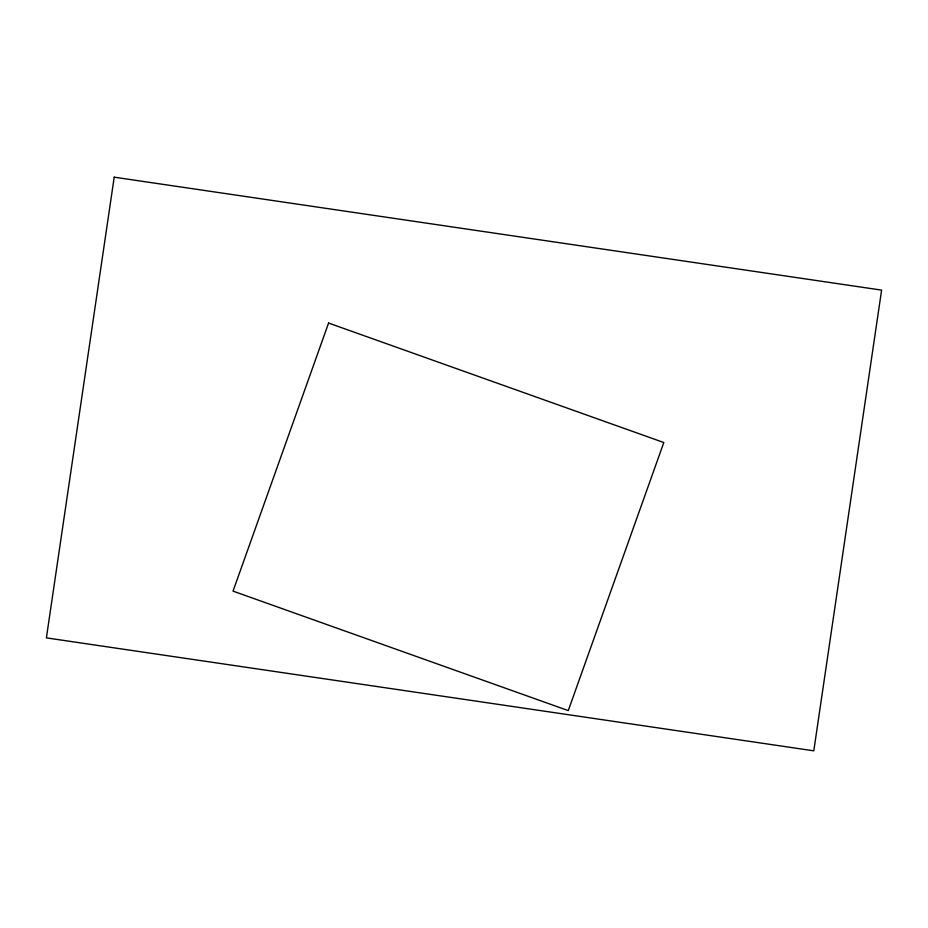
<?xml version="1.0" encoding="UTF-8"?>
<svg xmlns="http://www.w3.org/2000/svg" width="928" height="928" viewBox="0 0 928 928"><rect width="100%" height="100%" fill="white"/><g stroke="black" fill="none" stroke-linecap="round" stroke-linejoin="round"><path stroke-width="1.39" d="M114.202 177.178L46.4 637.884L813.798 750.822L881.6 290.116L114.202 177.178M328.582 323.048L233.032 591.124L568.272 710.604L663.81 442.528L328.582 323.048"/></g></svg>
